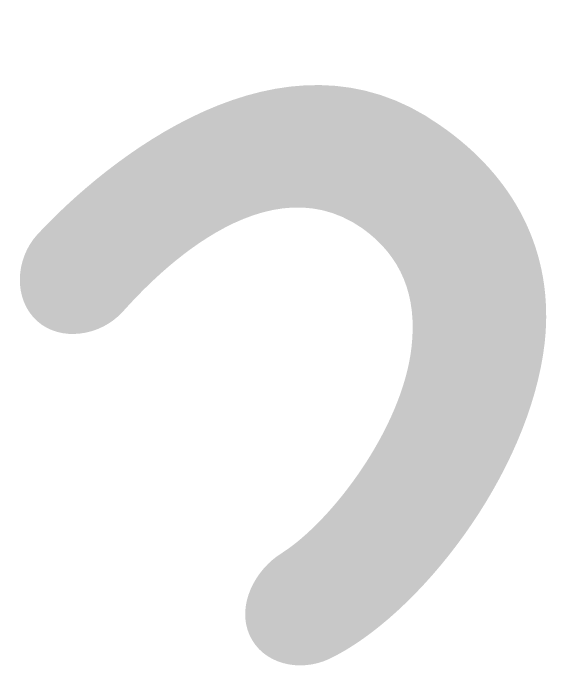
# Model space of a CAD drawing. Extents: x 16296675745 to 16296677675, y -37409619395 to -37409618123.
# Drawn here: x 16296677673.279 to 16296677674.813, y -37409618365.344 to -37409618363.477 of the extents above; entities that cross this region are included whole.
import ezdxf

# ---------------------------------------------------------------- set-up
doc = ezdxf.new("R2010")
doc.units = 0
doc.header["$LTSCALE"] = 10
doc.header["$MEASUREMENT"] = 0
doc.layers.add('레이어 1', color=7, linetype='CONTINUOUS', lineweight=0)

msp = doc.modelspace()

# ---------------------------------------------------------------- hatches: boundary and pattern name
at = {"layer": '레이어 1'}
h = msp.add_hatch(color=5, dxfattribs=at)
h.dxf.hatch_style = 2
edge = h.paths.add_edge_path()
edge.add_spline(control_points=[(16296677673.34729, -37409618364.103989), (16296677673.283979, -37409618364.173073), (16296677673.279079, -37409618364.288101), (16296677673.34729, -37409618364.348763), (16296677673.412519, -37409618364.407677), (16296677673.5256, -37409618364.39225), (16296677673.58873, -37409618364.322823), (16296677673.6224, -37409618364.288101), (16296677673.96958, -37409618363.876053), (16296677674.26906, -37409618364.0868), (16296677674.37846, -37409618364.165367), (16296677674.42371, -37409618364.276878), (16296677674.407579, -37409618364.420998), (16296677674.381981, -37409618364.652092), (16296677674.18157, -37409618364.914421), (16296677674.04147, -37409618365.004189), (16296677673.963091, -37409618365.051888), (16296677673.911369, -37409618365.154289), (16296677673.94853, -37409618365.237053), (16296677673.985359, -37409618365.31945), (16296677674.09021, -37409618365.344017), (16296677674.17437, -37409618365.304733), (16296677674.4251, -37409618365.184792), (16296677674.741261, -37409618364.784317), (16296677674.784571, -37409618364.410843), (16296677674.813311, -37409618364.150627), (16296677674.696541, -37409618363.938118), (16296677674.488581, -37409618363.794701), (16296677674.04147, -37409618363.477333), (16296677673.534719, -37409618363.901993), (16296677673.34729, -37409618364.103989)], knot_values=[0, 0, 0, 0, 1, 1, 1, 2, 2, 2, 3, 3, 3, 4, 4, 4, 5, 5, 5, 6, 6, 6, 7, 7, 7, 8, 8, 8, 9, 9, 9, 10, 10, 10, 10], degree=3, periodic=0)

doc.saveas('drawing.dxf')
